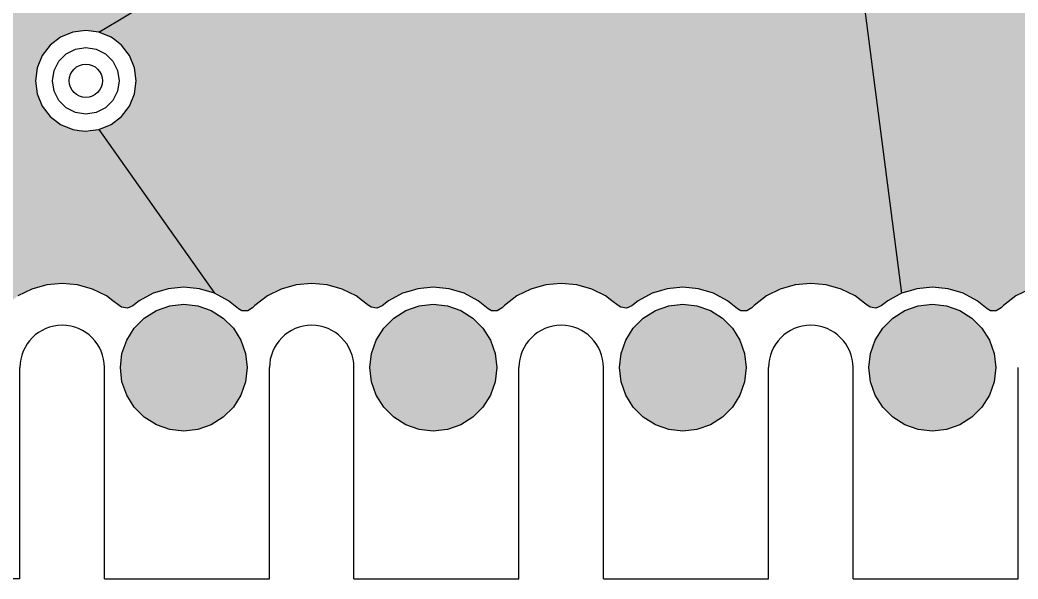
# Model space of a CAD drawing. Header units: millimetres. Extents: x -3894 to -3474, y -291 to 6.
# Drawn here: x -3648.48 to -3636.48, y -125.4 to -118.68 of the extents above; entities that cross this region are included whole.
import ezdxf

# ---------------------------------------------------------------- set-up
doc = ezdxf.new("R2010")
doc.units = ezdxf.units.MM
doc.layers.add('BLACK', color=7, linetype='Continuous')

msp = doc.modelspace()

# ---------------------------------------------------------------- hatches: boundary and pattern name
h = msp.add_hatch(color=256)
h.dxf.hatch_style = 1
h.paths.add_polyline_path([(-3638.95, -113.685), (-3656.093, -115.366), (-3656.093, -119.413), (-3656.093, -123.294), (-3656.093, -123.294), (-3656.093, -123.36), (-3656.093, -123.362), (-3656.093, -123.371), (-3656.078, -123.577), (-3656.076, -123.594), (-3656.033, -123.79), (-3656.028, -123.807), (-3655.958, -123.995), (-3655.951, -124.011), (-3655.855, -124.188), (-3655.855, -124.188), (-3655.845, -124.202), (-3655.725, -124.363), (-3655.713, -124.377), (-3655.571, -124.519), (-3655.558, -124.53), (-3655.397, -124.65), (-3655.382, -124.66), (-3655.206, -124.756), (-3655.19, -124.764), (-3655.106, -124.795), (-3655.002, -124.834), (-3654.985, -124.839), (-3654.789, -124.881), (-3654.771, -124.884), (-3654.566, -124.899), (-3654.557, -124.899), (-3654.504, -124.899), (-3654.496, -124.899), (-3654.487, -124.899), (-3649.1, -124.899), (-3649.049, -124.888), (-3648.996, -124.842), (-3648.976, -124.775), (-3648.976, -122.766), (-3648.976, -122.766), (-3648.942, -122.582), (-3648.874, -122.408), (-3648.776, -122.249), (-3648.776, -122.249), (-3648.65, -122.111), (-3648.501, -121.998), (-3648.334, -121.915), (-3648.334, -121.915), (-3648.154, -121.864), (-3647.968, -121.847), (-3647.782, -121.864), (-3647.782, -121.864), (-3647.602, -121.915), (-3647.435, -121.998), (-3647.359, -122.055), (-3647.275, -122.119), (-3647.253, -122.134), (-3647.184, -122.146), (-3647.12, -122.118), (-3647.043, -122.055), (-3646.876, -121.966), (-3646.802, -121.943), (-3646.694, -121.911), (-3646.506, -121.892), (-3646.317, -121.911), (-3646.317, -121.911), (-3646.317, -121.911), (-3646.136, -121.966), (-3647.527, -119.998), (-3647.632, -120.012), (-3647.684, -120.019), (-3647.762, -120.009), (-3647.841, -119.998), (-3647.987, -119.938), (-3648.112, -119.842), (-3648.208, -119.716), (-3648.269, -119.57), (-3648.269, -119.57), (-3648.289, -119.413), (-3648.269, -119.257), (-3648.269, -119.257), (-3648.208, -119.111), (-3648.112, -118.985), (-3647.987, -118.889), (-3647.841, -118.828), (-3647.841, -118.828), (-3647.684, -118.808), (-3647.527, -118.828)])
h = msp.add_hatch(color=256)
h.dxf.hatch_style = 1
h.paths.add_polyline_path([(-3638.95, -113.685), (-3647.527, -118.828), (-3647.527, -118.828), (-3647.381, -118.889), (-3647.337, -118.922), (-3647.255, -118.985), (-3647.159, -119.111), (-3647.099, -119.257), (-3647.078, -119.413), (-3647.099, -119.57), (-3647.159, -119.716), (-3647.255, -119.842), (-3647.381, -119.938), (-3647.527, -119.998), (-3646.136, -121.966), (-3645.968, -122.055), (-3645.848, -122.154), (-3645.808, -122.176), (-3645.738, -122.178), (-3645.678, -122.142), (-3645.65, -122.111), (-3645.501, -121.998), (-3645.334, -121.915), (-3645.334, -121.915), (-3645.154, -121.864), (-3644.968, -121.847), (-3644.782, -121.864), (-3644.782, -121.864), (-3644.602, -121.915), (-3644.435, -121.998), (-3644.359, -122.055), (-3644.275, -122.119), (-3644.253, -122.134), (-3644.184, -122.146), (-3644.12, -122.118), (-3644.043, -122.055), (-3643.876, -121.966), (-3643.802, -121.943), (-3643.694, -121.911), (-3643.506, -121.892), (-3643.317, -121.911), (-3643.317, -121.911), (-3643.317, -121.911), (-3643.136, -121.966), (-3642.968, -122.055), (-3642.848, -122.154), (-3642.808, -122.176), (-3642.738, -122.178), (-3642.678, -122.142), (-3642.65, -122.111), (-3642.501, -121.998), (-3642.334, -121.915), (-3642.334, -121.915), (-3642.154, -121.864), (-3641.968, -121.847), (-3641.782, -121.864), (-3641.782, -121.864), (-3641.602, -121.915), (-3641.435, -121.998), (-3641.359, -122.055), (-3641.275, -122.119), (-3641.253, -122.134), (-3641.184, -122.146), (-3641.12, -122.118), (-3641.043, -122.055), (-3640.876, -121.966), (-3640.802, -121.943), (-3640.694, -121.911), (-3640.506, -121.892), (-3640.317, -121.911), (-3640.317, -121.911), (-3640.317, -121.911), (-3640.136, -121.966), (-3639.968, -122.055), (-3639.848, -122.154), (-3639.808, -122.176), (-3639.738, -122.178), (-3639.678, -122.142), (-3639.65, -122.111), (-3639.501, -121.998), (-3639.334, -121.915), (-3639.334, -121.915), (-3639.154, -121.864), (-3638.968, -121.847), (-3638.782, -121.864), (-3638.782, -121.864), (-3638.602, -121.915), (-3638.435, -121.998), (-3638.359, -122.055), (-3638.275, -122.119), (-3638.253, -122.134), (-3638.184, -122.146), (-3638.12, -122.118), (-3638.043, -122.055), (-3637.876, -121.966)])
h = msp.add_hatch(color=256)
h.dxf.hatch_style = 1
h.paths.add_polyline_path([(-3629.952, -118.922), (-3629.932, -118.766), (-3629.932, -118.766), (-3629.871, -118.62), (-3629.823, -118.557), (-3638.95, -113.685), (-3637.876, -121.966), (-3637.802, -121.943), (-3637.694, -121.911), (-3637.506, -121.892), (-3637.317, -121.911), (-3637.317, -121.911), (-3637.317, -121.911), (-3637.136, -121.966), (-3636.968, -122.055), (-3636.848, -122.154), (-3636.808, -122.176), (-3636.738, -122.178), (-3636.678, -122.142), (-3636.65, -122.111), (-3636.501, -121.998), (-3636.334, -121.915), (-3636.334, -121.915), (-3636.154, -121.864), (-3635.968, -121.847), (-3635.782, -121.864), (-3635.782, -121.864), (-3635.602, -121.915), (-3635.435, -121.998), (-3635.359, -122.055), (-3635.275, -122.119), (-3635.253, -122.134), (-3635.184, -122.146), (-3635.12, -122.118), (-3635.043, -122.055), (-3634.876, -121.966), (-3634.802, -121.943), (-3634.694, -121.911), (-3634.506, -121.892), (-3634.317, -121.911), (-3634.317, -121.911), (-3634.317, -121.911), (-3634.136, -121.966), (-3633.968, -122.055), (-3633.848, -122.154), (-3633.808, -122.176), (-3633.738, -122.178), (-3633.678, -122.142), (-3633.65, -122.111), (-3633.501, -121.998), (-3633.334, -121.915), (-3633.334, -121.915), (-3633.154, -121.864), (-3632.968, -121.847), (-3632.782, -121.864), (-3632.782, -121.864), (-3632.602, -121.915), (-3632.435, -121.998), (-3632.359, -122.055), (-3632.275, -122.119), (-3632.253, -122.134), (-3632.184, -122.146), (-3632.12, -122.118), (-3632.043, -122.055), (-3631.876, -121.966), (-3631.802, -121.943), (-3631.694, -121.911), (-3631.506, -121.892), (-3631.317, -121.911), (-3631.317, -121.911), (-3631.317, -121.911), (-3631.136, -121.966), (-3630.968, -122.055), (-3630.848, -122.154), (-3630.808, -122.176), (-3630.738, -122.178), (-3630.678, -122.142), (-3630.65, -122.111), (-3630.501, -121.998), (-3630.334, -121.915), (-3630.334, -121.915), (-3630.154, -121.864), (-3629.968, -121.847), (-3629.782, -121.864), (-3629.782, -121.864), (-3629.602, -121.915), (-3629.435, -121.998), (-3629.397, -122.026), (-3629.504, -119.507), (-3629.65, -119.447), (-3629.775, -119.351), (-3629.871, -119.225), (-3629.932, -119.079), (-3629.932, -119.079)])
h = msp.add_hatch(color=256)
h.dxf.hatch_style = 1
h.paths.add_polyline_path([(-3645.744, -122.859), (-3645.763, -122.69), (-3645.819, -122.529), (-3645.91, -122.384), (-3646.031, -122.264), (-3646.175, -122.173), (-3646.336, -122.116), (-3646.506, -122.097), (-3646.675, -122.116), (-3646.836, -122.173), (-3646.981, -122.264), (-3647.102, -122.384), (-3647.192, -122.529), (-3647.249, -122.69), (-3647.268, -122.859), (-3647.249, -123.029), (-3647.192, -123.19), (-3647.102, -123.334), (-3646.981, -123.455), (-3646.836, -123.546), (-3646.675, -123.602), (-3646.506, -123.621), (-3646.336, -123.602), (-3646.175, -123.546), (-3646.031, -123.455), (-3645.91, -123.334), (-3645.819, -123.19), (-3645.763, -123.029)])
h.paths.add_polyline_path([(-3642.763, -122.69), (-3642.819, -122.529), (-3642.91, -122.384), (-3643.031, -122.264), (-3643.175, -122.173), (-3643.336, -122.116), (-3643.506, -122.097), (-3643.675, -122.116), (-3643.836, -122.173), (-3643.981, -122.264), (-3644.102, -122.384), (-3644.192, -122.529), (-3644.249, -122.69), (-3644.268, -122.859), (-3644.249, -123.029), (-3644.192, -123.19), (-3644.102, -123.334), (-3643.981, -123.455), (-3643.836, -123.546), (-3643.675, -123.602), (-3643.506, -123.621), (-3643.336, -123.602), (-3643.175, -123.546), (-3643.031, -123.455), (-3642.91, -123.334), (-3642.819, -123.19), (-3642.763, -123.029), (-3642.744, -122.859)])
h.paths.add_polyline_path([(-3639.744, -122.859), (-3639.763, -122.69), (-3639.819, -122.529), (-3639.91, -122.384), (-3640.031, -122.264), (-3640.175, -122.173), (-3640.336, -122.116), (-3640.506, -122.097), (-3640.675, -122.116), (-3640.836, -122.173), (-3640.981, -122.264), (-3641.102, -122.384), (-3641.192, -122.529), (-3641.249, -122.69), (-3641.268, -122.859), (-3641.249, -123.029), (-3641.192, -123.19), (-3641.102, -123.334), (-3640.981, -123.455), (-3640.836, -123.546), (-3640.675, -123.602), (-3640.506, -123.621), (-3640.336, -123.602), (-3640.175, -123.546), (-3640.031, -123.455), (-3639.91, -123.334), (-3639.819, -123.19), (-3639.763, -123.029)])
h.paths.add_polyline_path([(-3636.744, -122.859), (-3636.763, -122.69), (-3636.819, -122.529), (-3636.91, -122.384), (-3637.031, -122.264), (-3637.175, -122.173), (-3637.336, -122.116), (-3637.506, -122.097), (-3637.675, -122.116), (-3637.836, -122.173), (-3637.981, -122.264), (-3638.102, -122.384), (-3638.192, -122.529), (-3638.249, -122.69), (-3638.268, -122.859), (-3638.249, -123.029), (-3638.192, -123.19), (-3638.102, -123.334), (-3637.981, -123.455), (-3637.836, -123.546), (-3637.675, -123.602), (-3637.506, -123.621), (-3637.336, -123.602), (-3637.175, -123.546), (-3637.031, -123.455), (-3636.91, -123.334), (-3636.819, -123.19), (-3636.763, -123.029)])
h.paths.add_polyline_path([(-3633.744, -122.859), (-3633.763, -122.69), (-3633.819, -122.529), (-3633.91, -122.384), (-3634.031, -122.264), (-3634.175, -122.173), (-3634.336, -122.116), (-3634.506, -122.097), (-3634.675, -122.116), (-3634.836, -122.173), (-3634.981, -122.264), (-3635.102, -122.384), (-3635.192, -122.529), (-3635.249, -122.69), (-3635.268, -122.859), (-3635.249, -123.029), (-3635.192, -123.19), (-3635.102, -123.334), (-3634.981, -123.455), (-3634.836, -123.546), (-3634.675, -123.602), (-3634.506, -123.621), (-3634.336, -123.602), (-3634.175, -123.546), (-3634.031, -123.455), (-3633.91, -123.334), (-3633.819, -123.19), (-3633.763, -123.029)])
h.paths.add_polyline_path([(-3630.744, -122.859), (-3630.763, -122.69), (-3630.819, -122.529), (-3630.91, -122.384), (-3631.031, -122.264), (-3631.175, -122.173), (-3631.336, -122.116), (-3631.506, -122.097), (-3631.675, -122.116), (-3631.836, -122.173), (-3631.981, -122.264), (-3632.102, -122.384), (-3632.192, -122.529), (-3632.249, -122.69), (-3632.268, -122.859), (-3632.249, -123.029), (-3632.192, -123.19), (-3632.102, -123.334), (-3631.981, -123.455), (-3631.836, -123.546), (-3631.675, -123.602), (-3631.506, -123.621), (-3631.336, -123.602), (-3631.175, -123.546), (-3631.031, -123.455), (-3630.91, -123.334), (-3630.819, -123.19), (-3630.763, -123.029)])
h.paths.add_polyline_path([(-3626.084, -122.009), (-3627.784, -122.009), (-3627.784, -123.709), (-3626.084, -123.709)])
h.paths.add_polyline_path([(-3623.562, -122.683), (-3623.617, -122.514), (-3623.706, -122.36), (-3623.825, -122.228), (-3623.969, -122.123), (-3624.131, -122.051), (-3624.305, -122.014), (-3624.483, -122.014), (-3624.656, -122.051), (-3624.819, -122.123), (-3624.963, -122.228), (-3625.081, -122.36), (-3625.17, -122.514), (-3625.225, -122.683), (-3625.244, -122.859), (-3625.225, -123.036), (-3625.17, -123.205), (-3625.081, -123.359), (-3624.963, -123.491), (-3624.819, -123.596), (-3624.656, -123.668), (-3624.483, -123.705), (-3624.305, -123.705), (-3624.131, -123.668), (-3623.969, -123.596), (-3623.825, -123.491), (-3623.706, -123.359), (-3623.617, -123.205), (-3623.562, -123.036), (-3623.544, -122.859)])
h.paths.add_polyline_path([(-3621.022, -122.683), (-3621.077, -122.514), (-3621.166, -122.36), (-3621.285, -122.228), (-3621.429, -122.123), (-3621.591, -122.051), (-3621.765, -122.014), (-3621.943, -122.014), (-3622.116, -122.051), (-3622.279, -122.123), (-3622.423, -122.228), (-3622.541, -122.36), (-3622.63, -122.514), (-3622.685, -122.683), (-3622.704, -122.859), (-3622.685, -123.036), (-3622.63, -123.205), (-3622.541, -123.359), (-3622.423, -123.491), (-3622.279, -123.596), (-3622.116, -123.668), (-3621.943, -123.705), (-3621.765, -123.705), (-3621.591, -123.668), (-3621.429, -123.596), (-3621.285, -123.491), (-3621.166, -123.359), (-3621.077, -123.205), (-3621.022, -123.036), (-3621.004, -122.859)])
h.paths.add_polyline_path([(-3618.482, -122.683), (-3618.537, -122.514), (-3618.626, -122.36), (-3618.745, -122.228), (-3618.889, -122.123), (-3619.051, -122.051), (-3619.225, -122.014), (-3619.403, -122.014), (-3619.576, -122.051), (-3619.739, -122.123), (-3619.883, -122.228), (-3620.001, -122.36), (-3620.09, -122.514), (-3620.145, -122.683), (-3620.164, -122.859), (-3620.145, -123.036), (-3620.09, -123.205), (-3620.001, -123.359), (-3619.883, -123.491), (-3619.739, -123.596), (-3619.576, -123.668), (-3619.403, -123.705), (-3619.225, -123.705), (-3619.051, -123.668), (-3618.889, -123.596), (-3618.745, -123.491), (-3618.626, -123.359), (-3618.537, -123.205), (-3618.482, -123.036), (-3618.464, -122.859)])

# ---------------------------------------------------------------- linework, layer by layer
for p, q in [((-3640.023, -105.404), (-3637.876, -121.966)), ((-3647.527, -118.828), (-3638.95, -113.685)), ((-3647.527, -119.998), (-3646.136, -121.966))]:
    msp.add_line(p, q)
at = {"layer": 'BLACK', "linetype": 'Continuous'}
for p, q in [((-3647.987, -118.889), (-3648.112, -118.985)), ((-3647.841, -118.828), (-3647.987, -118.889)), ((-3647.684, -118.808), (-3647.841, -118.828)), ((-3647.841, -118.828), (-3647.841, -118.828)), ((-3647.527, -118.828), (-3647.684, -118.808)), ((-3647.684, -118.808), (-3647.684, -118.808)), ((-3647.381, -118.889), (-3647.527, -118.828)), ((-3647.527, -118.828), (-3647.527, -118.828)), ((-3647.337, -118.922), (-3647.381, -118.889)), ((-3648.112, -118.985), (-3648.208, -119.111)), ((-3647.919, -119.09), (-3647.807, -119.033)), ((-3647.807, -119.033), (-3647.684, -119.013)), ((-3647.684, -119.013), (-3647.56, -119.033)), ((-3647.56, -119.033), (-3647.449, -119.09)), ((-3647.255, -118.985), (-3647.337, -118.922)), ((-3647.159, -119.111), (-3647.255, -118.985)), ((-3648.208, -119.111), (-3648.269, -119.257)), ((-3648.007, -119.178), (-3647.919, -119.09)), ((-3647.449, -119.09), (-3647.36, -119.178)), ((-3647.099, -119.257), (-3647.159, -119.111)), ((-3648.269, -119.257), (-3648.289, -119.413)), ((-3648.269, -119.257), (-3648.269, -119.257)), ((-3648.064, -119.29), (-3648.007, -119.178)), ((-3647.36, -119.178), (-3647.303, -119.29)), ((-3647.078, -119.413), (-3647.099, -119.257)), ((-3648.084, -119.413), (-3648.064, -119.29)), ((-3647.303, -119.29), (-3647.284, -119.413)), ((-3648.289, -119.413), (-3648.269, -119.57)), ((-3648.289, -119.413), (-3648.289, -119.413)), ((-3648.064, -119.537), (-3648.084, -119.413)), ((-3647.284, -119.413), (-3647.303, -119.537)), ((-3647.099, -119.57), (-3647.078, -119.413)), ((-3648.269, -119.57), (-3648.269, -119.57)), ((-3648.269, -119.57), (-3648.208, -119.716)), ((-3648.007, -119.648), (-3648.064, -119.537)), ((-3647.303, -119.537), (-3647.36, -119.648)), ((-3647.159, -119.716), (-3647.099, -119.57)), ((-3648.208, -119.716), (-3648.112, -119.842)), ((-3647.919, -119.737), (-3648.007, -119.648)), ((-3647.807, -119.794), (-3647.919, -119.737)), ((-3647.449, -119.737), (-3647.56, -119.794)), ((-3647.36, -119.648), (-3647.449, -119.737)), ((-3647.255, -119.842), (-3647.159, -119.716)), ((-3648.112, -119.842), (-3647.987, -119.938)), ((-3647.684, -119.813), (-3647.807, -119.794)), ((-3647.56, -119.794), (-3647.684, -119.813)), ((-3647.381, -119.938), (-3647.255, -119.842)), ((-3647.987, -119.938), (-3647.841, -119.998)), ((-3647.841, -119.998), (-3647.762, -120.009)), ((-3647.632, -120.012), (-3647.527, -119.998)), ((-3647.527, -119.998), (-3647.381, -119.938)), ((-3647.762, -120.009), (-3647.684, -120.019)), ((-3647.684, -120.019), (-3647.632, -120.012)), ((-3647.684, -120.019), (-3647.684, -120.019)), ((-3647.684, -120.019), (-3647.684, -120.019)), ((-3648.334, -121.915), (-3648.501, -121.998)), ((-3648.154, -121.864), (-3648.334, -121.915)), ((-3648.334, -121.915), (-3648.334, -121.915)), ((-3647.968, -121.847), (-3648.154, -121.864)), ((-3647.782, -121.864), (-3647.968, -121.847)), ((-3647.968, -121.847), (-3647.968, -121.847)), ((-3647.602, -121.915), (-3647.782, -121.864)), ((-3647.782, -121.864), (-3647.782, -121.864)), ((-3647.435, -121.998), (-3647.602, -121.915)), ((-3646.694, -121.911), (-3646.802, -121.943)), ((-3646.506, -121.892), (-3646.694, -121.911)), ((-3646.317, -121.911), (-3646.506, -121.892)), ((-3646.136, -121.966), (-3646.317, -121.911)), ((-3646.317, -121.911), (-3646.317, -121.911)), ((-3646.317, -121.911), (-3646.317, -121.911)), ((-3645.334, -121.915), (-3645.501, -121.998)), ((-3645.154, -121.864), (-3645.334, -121.915)), ((-3645.334, -121.915), (-3645.334, -121.915)), ((-3644.968, -121.847), (-3645.154, -121.864)), ((-3644.782, -121.864), (-3644.968, -121.847)), ((-3644.968, -121.847), (-3644.968, -121.847)), ((-3644.602, -121.915), (-3644.782, -121.864)), ((-3644.782, -121.864), (-3644.782, -121.864)), ((-3644.435, -121.998), (-3644.602, -121.915)), ((-3643.694, -121.911), (-3643.802, -121.943)), ((-3643.506, -121.892), (-3643.694, -121.911)), ((-3643.317, -121.911), (-3643.506, -121.892)), ((-3643.136, -121.966), (-3643.317, -121.911)), ((-3643.317, -121.911), (-3643.317, -121.911)), ((-3643.317, -121.911), (-3643.317, -121.911)), ((-3642.334, -121.915), (-3642.501, -121.998)), ((-3642.154, -121.864), (-3642.334, -121.915)), ((-3642.334, -121.915), (-3642.334, -121.915)), ((-3641.968, -121.847), (-3642.154, -121.864)), ((-3641.782, -121.864), (-3641.968, -121.847)), ((-3641.968, -121.847), (-3641.968, -121.847)), ((-3641.602, -121.915), (-3641.782, -121.864)), ((-3641.782, -121.864), (-3641.782, -121.864)), ((-3641.435, -121.998), (-3641.602, -121.915)), ((-3640.694, -121.911), (-3640.802, -121.943)), ((-3640.506, -121.892), (-3640.694, -121.911)), ((-3640.317, -121.911), (-3640.506, -121.892)), ((-3640.136, -121.966), (-3640.317, -121.911)), ((-3640.317, -121.911), (-3640.317, -121.911)), ((-3640.317, -121.911), (-3640.317, -121.911)), ((-3639.334, -121.915), (-3639.501, -121.998)), ((-3639.154, -121.864), (-3639.334, -121.915)), ((-3639.334, -121.915), (-3639.334, -121.915)), ((-3638.968, -121.847), (-3639.154, -121.864)), ((-3638.782, -121.864), (-3638.968, -121.847)), ((-3638.968, -121.847), (-3638.968, -121.847)), ((-3638.602, -121.915), (-3638.782, -121.864)), ((-3638.782, -121.864), (-3638.782, -121.864)), ((-3638.435, -121.998), (-3638.602, -121.915)), ((-3637.694, -121.911), (-3637.802, -121.943)), ((-3637.506, -121.892), (-3637.694, -121.911)), ((-3637.317, -121.911), (-3637.506, -121.892)), ((-3637.136, -121.966), (-3637.317, -121.911)), ((-3637.317, -121.911), (-3637.317, -121.911)), ((-3637.317, -121.911), (-3637.317, -121.911)), ((-3636.334, -121.915), (-3636.501, -121.998)), ((-3647.359, -122.055), (-3647.435, -121.998)), ((-3647.435, -121.998), (-3647.435, -121.998)), ((-3646.876, -121.966), (-3647.043, -122.055)), ((-3646.802, -121.943), (-3646.876, -121.966)), ((-3646.876, -121.966), (-3646.876, -121.966)), ((-3646.876, -121.966), (-3646.876, -121.966)), ((-3646.876, -121.966), (-3646.876, -121.966)), ((-3645.968, -122.055), (-3646.136, -121.966)), ((-3646.136, -121.966), (-3646.136, -121.966)), ((-3646.136, -121.966), (-3646.136, -121.966)), ((-3646.136, -121.966), (-3646.136, -121.966)), ((-3645.501, -121.998), (-3645.65, -122.111)), ((-3644.359, -122.055), (-3644.435, -121.998)), ((-3644.435, -121.998), (-3644.435, -121.998)), ((-3643.876, -121.966), (-3644.043, -122.055)), ((-3643.802, -121.943), (-3643.876, -121.966)), ((-3643.876, -121.966), (-3643.876, -121.966)), ((-3643.876, -121.966), (-3643.876, -121.966)), ((-3643.876, -121.966), (-3643.876, -121.966)), ((-3642.968, -122.055), (-3643.136, -121.966)), ((-3643.136, -121.966), (-3643.136, -121.966)), ((-3643.136, -121.966), (-3643.136, -121.966)), ((-3643.136, -121.966), (-3643.136, -121.966)), ((-3642.501, -121.998), (-3642.65, -122.111)), ((-3641.359, -122.055), (-3641.435, -121.998)), ((-3641.435, -121.998), (-3641.435, -121.998)), ((-3640.876, -121.966), (-3641.043, -122.055)), ((-3640.802, -121.943), (-3640.876, -121.966)), ((-3640.876, -121.966), (-3640.876, -121.966)), ((-3640.876, -121.966), (-3640.876, -121.966)), ((-3640.876, -121.966), (-3640.876, -121.966)), ((-3639.968, -122.055), (-3640.136, -121.966)), ((-3640.136, -121.966), (-3640.136, -121.966)), ((-3640.136, -121.966), (-3640.136, -121.966)), ((-3640.136, -121.966), (-3640.136, -121.966)), ((-3639.501, -121.998), (-3639.65, -122.111)), ((-3638.359, -122.055), (-3638.435, -121.998)), ((-3638.435, -121.998), (-3638.435, -121.998)), ((-3637.876, -121.966), (-3638.043, -122.055)), ((-3637.802, -121.943), (-3637.876, -121.966)), ((-3637.876, -121.966), (-3637.876, -121.966)), ((-3637.876, -121.966), (-3637.876, -121.966)), ((-3637.876, -121.966), (-3637.876, -121.966)), ((-3636.968, -122.055), (-3637.136, -121.966)), ((-3637.136, -121.966), (-3637.136, -121.966)), ((-3637.136, -121.966), (-3637.136, -121.966)), ((-3637.136, -121.966), (-3637.136, -121.966)), ((-3636.501, -121.998), (-3636.65, -122.111)), ((-3647.285, -122.111), (-3647.359, -122.055)), ((-3647.282, -122.114), (-3647.285, -122.111)), ((-3647.253, -122.134), (-3647.282, -122.114)), ((-3647.184, -122.146), (-3647.253, -122.134)), ((-3647.12, -122.118), (-3647.184, -122.146)), ((-3647.043, -122.055), (-3647.12, -122.118)), ((-3647.043, -122.055), (-3647.043, -122.055)), ((-3646.836, -122.173), (-3646.675, -122.116)), ((-3646.675, -122.116), (-3646.506, -122.097)), ((-3646.506, -122.097), (-3646.336, -122.116)), ((-3646.336, -122.116), (-3646.175, -122.173)), ((-3645.848, -122.154), (-3645.968, -122.055)), ((-3645.968, -122.055), (-3645.968, -122.055)), ((-3645.808, -122.176), (-3645.848, -122.154)), ((-3645.678, -122.142), (-3645.738, -122.178)), ((-3645.65, -122.111), (-3645.678, -122.142)), ((-3644.285, -122.111), (-3644.359, -122.055)), ((-3644.282, -122.114), (-3644.285, -122.111)), ((-3644.253, -122.134), (-3644.282, -122.114)), ((-3644.184, -122.146), (-3644.253, -122.134)), ((-3644.12, -122.118), (-3644.184, -122.146)), ((-3644.043, -122.055), (-3644.12, -122.118)), ((-3644.043, -122.055), (-3644.043, -122.055)), ((-3643.836, -122.173), (-3643.675, -122.116)), ((-3643.675, -122.116), (-3643.506, -122.097)), ((-3643.506, -122.097), (-3643.336, -122.116)), ((-3643.336, -122.116), (-3643.175, -122.173)), ((-3642.848, -122.154), (-3642.968, -122.055)), ((-3642.968, -122.055), (-3642.968, -122.055)), ((-3642.808, -122.176), (-3642.848, -122.154)), ((-3642.678, -122.142), (-3642.738, -122.178)), ((-3642.65, -122.111), (-3642.678, -122.142)), ((-3641.285, -122.111), (-3641.359, -122.055)), ((-3641.282, -122.114), (-3641.285, -122.111)), ((-3641.253, -122.134), (-3641.282, -122.114)), ((-3641.184, -122.146), (-3641.253, -122.134)), ((-3641.12, -122.118), (-3641.184, -122.146)), ((-3641.043, -122.055), (-3641.12, -122.118)), ((-3641.043, -122.055), (-3641.043, -122.055)), ((-3640.836, -122.173), (-3640.675, -122.116)), ((-3640.675, -122.116), (-3640.506, -122.097)), ((-3640.506, -122.097), (-3640.336, -122.116)), ((-3640.336, -122.116), (-3640.175, -122.173)), ((-3639.848, -122.154), (-3639.968, -122.055)), ((-3639.968, -122.055), (-3639.968, -122.055)), ((-3639.808, -122.176), (-3639.848, -122.154)), ((-3639.678, -122.142), (-3639.738, -122.178)), ((-3639.65, -122.111), (-3639.678, -122.142)), ((-3638.285, -122.111), (-3638.359, -122.055)), ((-3638.282, -122.114), (-3638.285, -122.111)), ((-3638.253, -122.134), (-3638.282, -122.114)), ((-3638.184, -122.146), (-3638.253, -122.134)), ((-3638.12, -122.118), (-3638.184, -122.146)), ((-3638.043, -122.055), (-3638.12, -122.118)), ((-3638.043, -122.055), (-3638.043, -122.055)), ((-3637.836, -122.173), (-3637.675, -122.116)), ((-3637.675, -122.116), (-3637.506, -122.097)), ((-3637.506, -122.097), (-3637.336, -122.116)), ((-3637.336, -122.116), (-3637.175, -122.173)), ((-3636.848, -122.154), (-3636.968, -122.055)), ((-3636.968, -122.055), (-3636.968, -122.055)), ((-3636.808, -122.176), (-3636.848, -122.154)), ((-3636.678, -122.142), (-3636.738, -122.178)), ((-3636.65, -122.111), (-3636.678, -122.142)), ((-3647.102, -122.384), (-3646.981, -122.264)), ((-3646.981, -122.264), (-3646.836, -122.173)), ((-3646.175, -122.173), (-3646.031, -122.264)), ((-3646.031, -122.264), (-3645.91, -122.384)), ((-3645.738, -122.178), (-3645.808, -122.176)), ((-3644.102, -122.384), (-3643.981, -122.264)), ((-3643.981, -122.264), (-3643.836, -122.173)), ((-3643.175, -122.173), (-3643.031, -122.264)), ((-3643.031, -122.264), (-3642.91, -122.384)), ((-3642.738, -122.178), (-3642.808, -122.176)), ((-3641.102, -122.384), (-3640.981, -122.264)), ((-3640.981, -122.264), (-3640.836, -122.173)), ((-3640.175, -122.173), (-3640.031, -122.264)), ((-3640.031, -122.264), (-3639.91, -122.384)), ((-3639.738, -122.178), (-3639.808, -122.176)), ((-3638.102, -122.384), (-3637.981, -122.264)), ((-3637.981, -122.264), (-3637.836, -122.173)), ((-3637.175, -122.173), (-3637.031, -122.264)), ((-3637.031, -122.264), (-3636.91, -122.384)), ((-3636.738, -122.178), (-3636.808, -122.176)), ((-3647.192, -122.529), (-3647.102, -122.384)), ((-3645.91, -122.384), (-3645.819, -122.529)), ((-3644.192, -122.529), (-3644.102, -122.384)), ((-3642.91, -122.384), (-3642.819, -122.529)), ((-3641.192, -122.529), (-3641.102, -122.384)), ((-3639.91, -122.384), (-3639.819, -122.529)), ((-3638.192, -122.529), (-3638.102, -122.384)), ((-3636.91, -122.384), (-3636.819, -122.529)), ((-3647.249, -122.69), (-3647.192, -122.529)), ((-3645.819, -122.529), (-3645.763, -122.69)), ((-3644.249, -122.69), (-3644.192, -122.529)), ((-3642.819, -122.529), (-3642.763, -122.69)), ((-3641.249, -122.69), (-3641.192, -122.529)), ((-3639.819, -122.529), (-3639.763, -122.69)), ((-3638.249, -122.69), (-3638.192, -122.529)), ((-3636.819, -122.529), (-3636.763, -122.69)), ((-3647.268, -122.859), (-3647.249, -122.69)), ((-3645.763, -122.69), (-3645.744, -122.859)), ((-3644.268, -122.859), (-3644.249, -122.69)), ((-3642.763, -122.69), (-3642.744, -122.859)), ((-3641.268, -122.859), (-3641.249, -122.69)), ((-3639.763, -122.69), (-3639.744, -122.859)), ((-3638.268, -122.859), (-3638.249, -122.69)), ((-3636.763, -122.69), (-3636.744, -122.859)), ((-3648.476, -125.399), (-3648.476, -122.859)), ((-3647.46, -125.399), (-3647.46, -122.859)), ((-3647.249, -123.029), (-3647.268, -122.859)), ((-3645.744, -122.859), (-3645.763, -123.029)), ((-3645.476, -125.399), (-3645.476, -122.859)), ((-3644.46, -125.399), (-3644.46, -122.859)), ((-3644.249, -123.029), (-3644.268, -122.859)), ((-3642.744, -122.859), (-3642.763, -123.029)), ((-3642.476, -125.399), (-3642.476, -122.859)), ((-3641.46, -125.399), (-3641.46, -122.859)), ((-3641.249, -123.029), (-3641.268, -122.859)), ((-3639.744, -122.859), (-3639.763, -123.029)), ((-3639.476, -125.399), (-3639.476, -122.859)), ((-3638.46, -125.399), (-3638.46, -122.859)), ((-3638.249, -123.029), (-3638.268, -122.859)), ((-3636.744, -122.859), (-3636.763, -123.029)), ((-3636.476, -125.399), (-3636.476, -122.859)), ((-3647.192, -123.19), (-3647.249, -123.029)), ((-3645.763, -123.029), (-3645.819, -123.19)), ((-3644.192, -123.19), (-3644.249, -123.029)), ((-3642.763, -123.029), (-3642.819, -123.19)), ((-3641.192, -123.19), (-3641.249, -123.029)), ((-3639.763, -123.029), (-3639.819, -123.19)), ((-3638.192, -123.19), (-3638.249, -123.029)), ((-3636.763, -123.029), (-3636.819, -123.19)), ((-3647.102, -123.334), (-3647.192, -123.19)), ((-3645.819, -123.19), (-3645.91, -123.334)), ((-3644.102, -123.334), (-3644.192, -123.19)), ((-3642.819, -123.19), (-3642.91, -123.334)), ((-3641.102, -123.334), (-3641.192, -123.19)), ((-3639.819, -123.19), (-3639.91, -123.334)), ((-3638.102, -123.334), (-3638.192, -123.19)), ((-3636.819, -123.19), (-3636.91, -123.334)), ((-3646.981, -123.455), (-3647.102, -123.334)), ((-3645.91, -123.334), (-3646.031, -123.455)), ((-3643.981, -123.455), (-3644.102, -123.334)), ((-3642.91, -123.334), (-3643.031, -123.455)), ((-3640.981, -123.455), (-3641.102, -123.334)), ((-3639.91, -123.334), (-3640.031, -123.455)), ((-3637.981, -123.455), (-3638.102, -123.334)), ((-3636.91, -123.334), (-3637.031, -123.455)), ((-3646.836, -123.546), (-3646.981, -123.455)), ((-3646.031, -123.455), (-3646.175, -123.546)), ((-3643.836, -123.546), (-3643.981, -123.455)), ((-3643.031, -123.455), (-3643.175, -123.546)), ((-3640.836, -123.546), (-3640.981, -123.455)), ((-3640.031, -123.455), (-3640.175, -123.546)), ((-3637.836, -123.546), (-3637.981, -123.455)), ((-3637.031, -123.455), (-3637.175, -123.546)), ((-3646.675, -123.602), (-3646.836, -123.546)), ((-3646.175, -123.546), (-3646.336, -123.602)), ((-3643.675, -123.602), (-3643.836, -123.546)), ((-3643.175, -123.546), (-3643.336, -123.602)), ((-3640.675, -123.602), (-3640.836, -123.546)), ((-3640.175, -123.546), (-3640.336, -123.602)), ((-3637.675, -123.602), (-3637.836, -123.546)), ((-3637.175, -123.546), (-3637.336, -123.602)), ((-3646.506, -123.621), (-3646.675, -123.602)), ((-3646.336, -123.602), (-3646.506, -123.621)), ((-3643.506, -123.621), (-3643.675, -123.602)), ((-3643.336, -123.602), (-3643.506, -123.621)), ((-3640.506, -123.621), (-3640.675, -123.602)), ((-3640.336, -123.602), (-3640.506, -123.621)), ((-3637.506, -123.621), (-3637.675, -123.602)), ((-3637.336, -123.602), (-3637.506, -123.621)), ((-3648.476, -125.399), (-3654.562, -125.399)), ((-3647.46, -125.399), (-3645.476, -125.399)), ((-3644.46, -125.399), (-3642.476, -125.399)), ((-3641.46, -125.399), (-3639.476, -125.399)), ((-3638.46, -125.399), (-3636.476, -125.399))]:
    msp.add_line(p, q, dxfattribs=at)
at = {"layer": 'BLACK'}
msp.add_circle((-3647.684, -119.413), 0.2, dxfattribs=at)
for centre in [(-3647.968, -122.859), (-3644.968, -122.859), (-3641.968, -122.859), (-3638.968, -122.859)]:
    msp.add_arc(centre, 0.508, 0, 180, dxfattribs=at)

doc.saveas('drawing.dxf')
